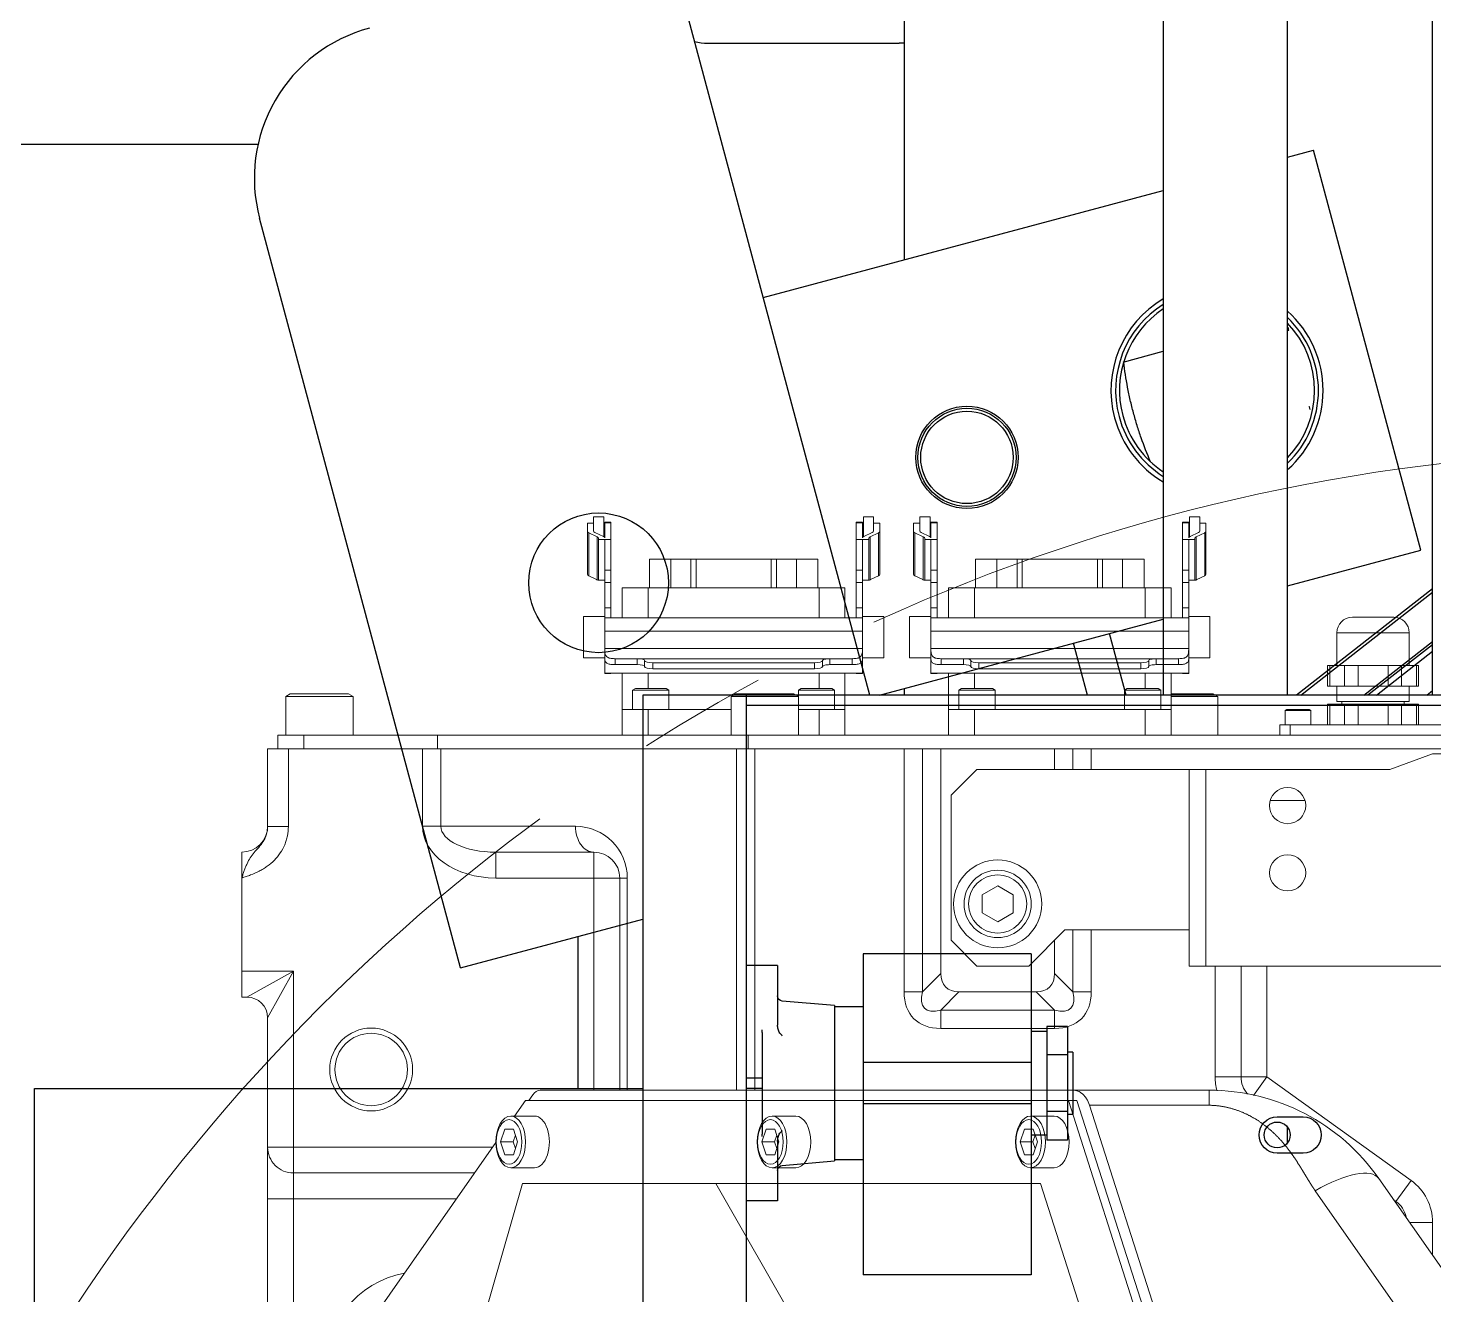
# Model space of a CAD drawing. Header units: millimetres. Extents: x 10462777 to 22643323, y 453826 to 1389191.
# Drawn here: x 11308791.6 to 11309063.1, y 584479.5 to 584724.3 of the extents above; entities that cross this region are included whole.
import ezdxf

# ---------------------------------------------------------------- set-up
doc = ezdxf.new("R2010")
doc.units = ezdxf.units.MM
doc.header["$LTSCALE"] = 200
doc.header["$MEASUREMENT"] = 0
doc.linetypes.add('CENTER2', pattern=[1.125, 0.75, -0.125, 0.125, -0.125])
doc.linetypes.add('PHANTOM', pattern=[2.5, 1.25, -0.25, 0.25, -0.25, 0.25, -0.25])
doc.layers.get('0').update_dxf_attribs({"linetype": 'CONTINUOUS'})
for name, color, linetype in [('2', 2, 'CONTINUOUS'), ('205', 4, 'CONTINUOUS'), ('DV1_DEFAULT', 7, 'CONTINUOUS')]:
    doc.layers.add(name, color=color, linetype=linetype)
doc.layers.add('203', color=7, linetype='CONTINUOUS', true_color=0xffffff)
doc.layers.add('LAYOUT', color=8, linetype='CONTINUOUS', lineweight=25)

# ---------------------------------------------------------------- blocks, each defined once
blk = doc.blocks.new('r710ic')
at = {"layer": 'DV1_DEFAULT', "color": 7, "linetype": 'Continuous', "lineweight": 0}
for p, q in [((271728.77, 104055.46), (271728.77, 104409.8)), ((271731.37, 104343.56), (271731.37, 104121.7)), ((271773.37, 104143.83), (271773.37, 104343.43)), ((271732.37, 104277.63), (271732.37, 104187.63)), ((271814.43, 104177.24), (271916.04, 104248.39)), ((271918.41, 104236.11), (271816.8, 104164.96)), ((271726.77, 104192.13), (271726.77, 104160.13)), ((271735.37, 104179.39), (271732.37, 104187.63)), ((271822.93, 104187.63), (271822.93, 104183.14)), ((271822.93, 104187.63), (271829.25, 104187.63)), ((271715.27, 104184.9), (271715.27, 104184.5)), ((271719.27, 104184.9), (271715.27, 104184.9)), ((271719.27, 104184.5), (271715.27, 104184.5)), ((271715.27, 104184.5), (271715.27, 104181.61)), ((271719.27, 104184.5), (271719.27, 104184.9)), ((271719.27, 104184.5), (271719.27, 104181.61)), ((271722.77, 104184.9), (271722.77, 104184.5)), ((271726.77, 104184.9), (271722.77, 104184.9)), ((271722.77, 104184.5), (271722.77, 104181.61)), ((271726.77, 104184.5), (271722.77, 104184.5)), ((271708.97, 104169.13), (271708.97, 104183.13)), ((271715.27, 104183.13), (271708.97, 104183.13)), ((271715.27, 104179.02), (271715.27, 104181.61)), ((271715.27, 104181.61), (271719.27, 104181.61)), ((271722.27, 104183.13), (271719.27, 104183.13)), ((271719.27, 104181.61), (271719.27, 104179.02)), ((271722.27, 104169.13), (271722.27, 104183.13)), ((271722.77, 104182.13), (271722.27, 104182.13)), ((271722.77, 104179.02), (271722.77, 104181.61)), ((271722.77, 104181.61), (271726.77, 104181.61)), ((271794.8, 104155.63), (271814.81, 104183.46)), ((271814.81, 104183.46), (271818.87, 104180.55)), ((271705.97, 104172.13), (271705.97, 104180.13)), ((271715.27, 104179.02), (271715.27, 104173.24)), ((271719.27, 104179.02), (271715.27, 104179.02)), ((271719.27, 104179.02), (271719.27, 104173.24)), ((271722.77, 104179.02), (271722.77, 104173.24)), ((271726.77, 104179.02), (271722.77, 104179.02)), ((271735.37, 104143.83), (271735.37, 104179.39)), ((271818.6, 104180.17), (271818.87, 104180.55)), ((271818.87, 104180.55), (271818.93, 104180.51)), ((271800.29, 104121.38), (271971.13, 104175.99)), ((271715.27, 104173.24), (271719.27, 104173.24)), ((271715.27, 104170.64), (271715.27, 104173.24)), ((271719.27, 104173.24), (271719.27, 104170.64)), ((271722.77, 104173.24), (271726.77, 104173.24)), ((271722.77, 104170.64), (271722.77, 104173.24)), ((271799.37, 104118.95), (271971.13, 104173.86)), ((271715.27, 104170.64), (271715.27, 104167.76)), ((271719.27, 104170.64), (271715.27, 104170.64)), ((271719.27, 104170.64), (271719.27, 104167.76)), ((271722.27, 104170.13), (271722.77, 104170.13)), ((271722.77, 104170.64), (271722.77, 104167.76)), ((271726.77, 104170.64), (271722.77, 104170.64)), ((271799.37, 104117.31), (271971.13, 104172.22)), ((271708.97, 104169.13), (271715.27, 104169.13)), ((271715.27, 104167.76), (271719.27, 104167.76)), ((271715.27, 104167.76), (271715.27, 104167.35)), ((271719.27, 104169.13), (271722.27, 104169.13)), ((271719.27, 104167.76), (271719.27, 104167.35)), ((271722.77, 104167.76), (271726.77, 104167.76)), ((271722.77, 104167.76), (271722.77, 104167.35)), ((271715.27, 104167.35), (271719.27, 104167.35)), ((271722.77, 104167.35), (271726.77, 104167.35)), ((271723.97, 104164.13), (271723.77, 104163.78)), ((271723.77, 104159.47), (271723.77, 104163.78)), ((271723.97, 104164.13), (271723.97, 104159.13)), ((271723.97, 104164.13), (271723.97, 104159.13)), ((271726.77, 104164.13), (271723.97, 104164.13)), ((271741.37, 104156.27), (271741.37, 104162.98)), ((271723.77, 104159.47), (271723.97, 104159.13)), ((271726.77, 104158.13), (271726.77, 104160.13)), ((271726.77, 104160.13), (271728.77, 104160.13)), ((271723.97, 104159.13), (271726.77, 104159.13)), ((271728.77, 104158.13), (271726.77, 104158.13)), ((271773.37, 104155.63), (271794.8, 104155.63)), ((271794.8, 104155.63), (271794.8, 104150.63)), ((271794.8, 104155.63), (271798.37, 104153.06)), ((271773.37, 104150.63), (271794.8, 104150.63)), ((271794.8, 104150.63), (271794.8, 104145.63)), ((271721.27, 104146.13), (271720.77, 104145.26)), ((271721.27, 104146.13), (271721.27, 104137.13)), ((271728.77, 104146.13), (271721.27, 104146.13)), ((271689.4, 104143.86), (271687.77, 104143.86)), ((271687.77, 104143.86), (271687.77, 104142.66)), ((271697.69, 104143.86), (271689.4, 104143.86)), ((271697.95, 104143.61), (271689.67, 104143.61)), ((271689.67, 104143.61), (271690.45, 104141.98)), ((271698.69, 104142.09), (271697.95, 104143.61)), ((271705.81, 104144.63), (271713.81, 104144.63)), ((271705.81, 104144.63), (271705.81, 104140.53)), ((271713.81, 104140.53), (271713.81, 104144.63)), ((271720.77, 104137.13), (271720.77, 104145.26)), ((271735.37, 104140.63), (271735.37, 104143.83)), ((271735.37, 104143.83), (271773.37, 104143.83)), ((271794.8, 104145.63), (271773.37, 104145.63)), ((271773.37, 104143.83), (271773.37, 104140.63)), ((271800.29, 104144.48), (271797.37, 104144.48)), ((271797.37, 104118.2), (271797.37, 104144.48)), ((271800.29, 104144.48), (271800.29, 104121.38)), ((271686.54, 104142.66), (271686.54, 104140.69)), ((271688.53, 104142.66), (271686.54, 104142.66)), ((271686.54, 104140.69), (271690.42, 104140.69)), ((271687.73, 104140.53), (271687.59, 104140.53)), ((271687.59, 104140.53), (271687.59, 104139.33)), ((271687.73, 104140.53), (271687.73, 104139.33)), ((271687.73, 104140.53), (271690.63, 104140.53)), ((271689.32, 104142.66), (271688.53, 104142.66)), ((271690.37, 104140.78), (271689.58, 104142.41)), ((271698.74, 104141.98), (271690.45, 104141.98)), ((271690.72, 104141.73), (271690.97, 104141.73)), ((271690.97, 104141.73), (271690.97, 104140.53)), ((271690.97, 104141.73), (271698.83, 104141.73)), ((271690.97, 104141.73), (271690.97, 104139.33)), ((271690.97, 104141.73), (271690.97, 104141.73)), ((271696.9, 104140.53), (271690.97, 104140.53)), ((271699.27, 104140.53), (271696.9, 104140.53)), ((271696.9, 104140.53), (271696.9, 104139.33)), ((271698.83, 104140.53), (271698.83, 104141.75)), ((271704.18, 104140.53), (271699.27, 104140.53)), ((271699.27, 104140.53), (271699.27, 104139.33)), ((271704.18, 104140.53), (271704.18, 104139.33)), ((271704.18, 104140.53), (271706.1, 104140.53)), ((271706.1, 104140.53), (271706.1, 104090.73)), ((271706.1, 104140.53), (271708.64, 104140.53)), ((271708.64, 104090.73), (271708.64, 104140.53)), ((271708.64, 104140.53), (271711.79, 104140.53)), ((271711.79, 104140.53), (271713.94, 104140.53)), ((271712.04, 104090.73), (271712.04, 104140.53)), ((271713.94, 104140.53), (271716.8, 104140.53)), ((271716.87, 104140.53), (271716.8, 104140.53)), ((271716.8, 104090.73), (271716.8, 104140.53)), ((271716.87, 104139.33), (271716.87, 104140.53)), ((271773.37, 104140.63), (271735.37, 104140.63)), ((271735.37, 104140.63), (271766.37, 104140.63)), ((271735.37, 104099.63), (271735.37, 104140.63)), ((271735.37, 104140.63), (271735.37, 104140.63)), ((271766.37, 104140.63), (271766.37, 104116.63)), ((271766.37, 104140.63), (271766.37, 104140.63)), ((271687.73, 104139.33), (271687.59, 104139.33)), ((271687.73, 104139.33), (271690.97, 104139.33)), ((271690.97, 104139.33), (271696.9, 104139.33)), ((271696.9, 104139.33), (271699.27, 104139.33)), ((271699.27, 104139.33), (271704.18, 104139.33)), ((271704.18, 104139.33), (271706.1, 104139.33)), ((271713.98, 104092.63), (271713.98, 104138.62)), ((271713.98, 104138.53), (271713.98, 104134.23)), ((271713.98, 104138.53), (271715.13, 104138.53)), ((271715.13, 104138.53), (271715.13, 104134.23)), ((271716.87, 104139.33), (271716.8, 104139.33)), ((271815.37, 104049.18), (271970.05, 104137.52)), ((271700.27, 104137.13), (271706.1, 104137.13)), ((271700.27, 104132.13), (271700.27, 104137.13)), ((271716.8, 104137.13), (271723.77, 104137.13)), ((271720.07, 104135.13), (271719.77, 104134.61)), ((271720.07, 104135.13), (271720.07, 104128.13)), ((271723.77, 104135.13), (271720.07, 104135.13)), ((271723.77, 104137.13), (271728.77, 104137.13)), ((271723.77, 104137.13), (271723.77, 104132.13)), ((271815.37, 104111.92), (271890.53, 104135.95)), ((271700.27, 104132.13), (271706.1, 104132.13)), ((271700.27, 104099.13), (271700.27, 104132.13)), ((271713.98, 104134.23), (271715.13, 104134.23)), ((271714.35, 104132.81), (271714.37, 104132.81)), ((271714.37, 104132.81), (271715.52, 104132.81)), ((271716.8, 104132.13), (271719.77, 104132.13)), ((271719.77, 104128.65), (271719.77, 104134.61)), ((271723.77, 104132.13), (271728.77, 104132.13)), ((271723.77, 104132.13), (271723.77, 104099.13)), ((271694.77, 104131.9), (271694.77, 104127.77)), ((271694.77, 104131.9), (271700.27, 104131.9)), ((271714.77, 104131.25), (271715.93, 104131.25)), ((271714.77, 104100.01), (271714.77, 104131.25)), ((271715.93, 104100.01), (271715.93, 104131.25)), ((271694.77, 104127.77), (271694.77, 104123.89)), ((271694.77, 104127.77), (271700.27, 104127.77)), ((271719.77, 104128.65), (271720.07, 104128.13)), ((271720.07, 104128.13), (271723.77, 104128.13)), ((271694.77, 104123.89), (271700.27, 104123.89)), ((271694.77, 104123.89), (271694.77, 104122.89)), ((271694.77, 104122.89), (271694.77, 104108.37)), ((271694.77, 104122.89), (271700.27, 104122.89)), ((271731.37, 104121.7), (271735.37, 104121.7)), ((271731.37, 104118.16), (271731.37, 104121.7)), ((271766.37, 104121.7), (271778.37, 104121.7)), ((271778.37, 104118.16), (271778.37, 104121.7)), ((271799.37, 104117.31), (271799.37, 104118.95)), ((271735.37, 104118.16), (271731.37, 104118.16)), ((271731.37, 104114.63), (271731.37, 104118.16)), ((271778.37, 104118.16), (271766.37, 104118.16)), ((271773.37, 104109.63), (271766.37, 104116.63)), ((271774.83, 104114.63), (271778.37, 104118.16)), ((271797.37, 104118.2), (271797.37, 104015.29)), ((271799.37, 104012.42), (271799.37, 104117.31)), ((271731.37, 104114.63), (271731.37, 104092.63)), ((271735.37, 104114.63), (271731.37, 104114.63)), ((271774.83, 104114.63), (271768.37, 104114.63)), ((271781.9, 104114.63), (271778.37, 104111.09)), ((271781.9, 104092.63), (271781.9, 104114.63)), ((271781.9, 104114.63), (271785.44, 104114.63)), ((271785.44, 104114.63), (271785.44, 104092.63)), ((271802.37, 104114.55), (271802.37, 104109.97)), ((271812.37, 104109.97), (271812.37, 104114.55)), ((271778.37, 104096.16), (271778.37, 104111.09)), ((271807.37, 104111.29), (271804.87, 104110.47)), ((271804.87, 104110.47), (271804.87, 104108.81)), ((271806.08, 104110.87), (271807.37, 104110.44)), ((271809.87, 104110.47), (271807.37, 104111.29)), ((271807.37, 104110.44), (271808.66, 104110.87)), ((271807.37, 104110.44), (271807.37, 104107.98)), ((271809.87, 104108.81), (271809.87, 104110.47)), ((271815.37, 104049.18), (271815.37, 104111.92)), ((271694.77, 104108.37), (271700.27, 104108.37)), ((271694.77, 104108.37), (271694.77, 104107.37)), ((271773.37, 104109.63), (271773.37, 104099.63)), ((271804.87, 104108.81), (271807.37, 104107.98)), ((271807.37, 104107.98), (271809.87, 104108.81)), ((271694.77, 104107.37), (271694.77, 104103.49)), ((271694.77, 104107.37), (271700.27, 104107.37)), ((271759.64, 104106.63), (271757.9, 104103.63)), ((271763.1, 104106.63), (271759.64, 104106.63)), ((271764.83, 104103.63), (271763.1, 104106.63)), ((271694.77, 104103.49), (271700.27, 104103.49)), ((271694.77, 104103.49), (271694.77, 104099.36)), ((271720.07, 104103.13), (271719.77, 104102.61)), ((271719.77, 104096.65), (271719.77, 104102.61)), ((271720.07, 104103.13), (271720.07, 104096.13)), ((271723.77, 104103.13), (271720.07, 104103.13)), ((271757.9, 104103.63), (271759.64, 104100.63)), ((271763.1, 104100.63), (271764.83, 104103.63)), ((271714.77, 104100.01), (271715.93, 104100.01)), ((271735.37, 104099.63), (271740.37, 104094.63)), ((271759.64, 104100.63), (271763.1, 104100.63)), ((271768.37, 104094.63), (271773.37, 104099.63)), ((271694.77, 104099.36), (271700.27, 104099.36)), ((271700.27, 104099.13), (271706.1, 104099.13)), ((271700.27, 104094.13), (271700.27, 104099.13)), ((271713.98, 104092.73), (271713.98, 104097.02)), ((271713.98, 104097.02), (271715.13, 104097.02)), ((271714.35, 104098.45), (271714.37, 104098.45)), ((271714.37, 104098.45), (271715.52, 104098.45)), ((271715.13, 104092.73), (271715.13, 104097.02)), ((271716.8, 104099.13), (271719.77, 104099.13)), ((271723.77, 104099.13), (271728.77, 104099.13)), ((271723.77, 104099.13), (271723.77, 104094.13)), ((271700.27, 104094.13), (271706.1, 104094.13)), ((271716.8, 104094.13), (271723.77, 104094.13)), ((271719.77, 104096.65), (271720.07, 104096.13)), ((271720.07, 104096.13), (271723.77, 104096.13)), ((271723.77, 104094.13), (271728.77, 104094.13)), ((271768.37, 104094.63), (271740.37, 104094.63)), ((271778.37, 104096.16), (271781.9, 104092.63)), ((271687.59, 104091.93), (271687.59, 104090.73)), ((271687.73, 104091.93), (271687.59, 104091.93)), ((271687.73, 104090.73), (271687.73, 104091.93)), ((271687.73, 104091.93), (271690.97, 104091.93)), ((271690.97, 104089.53), (271690.97, 104091.93)), ((271690.97, 104091.93), (271696.9, 104091.93)), ((271696.9, 104090.73), (271696.9, 104091.93)), ((271696.9, 104091.93), (271699.27, 104091.93)), ((271699.27, 104090.73), (271699.27, 104091.93)), ((271699.27, 104091.93), (271704.18, 104091.93)), ((271704.18, 104090.73), (271704.18, 104091.93)), ((271704.18, 104091.93), (271706.1, 104091.93)), ((271713.98, 104092.73), (271715.13, 104092.73)), ((271716.87, 104091.93), (271716.8, 104091.93)), ((271716.87, 104090.73), (271716.87, 104091.93)), ((271731.37, 104089.09), (271731.37, 104092.63)), ((271731.37, 104092.63), (271774.83, 104092.63)), ((271778.37, 104089.09), (271774.83, 104092.63)), ((271781.9, 104092.63), (271785.44, 104092.63)), ((271686.54, 104090.57), (271686.54, 104088.59)), ((271686.54, 104090.57), (271690.42, 104090.57)), ((271687.73, 104090.73), (271687.59, 104090.73)), ((271687.73, 104090.73), (271690.63, 104090.73)), ((271690.37, 104090.47), (271689.58, 104088.85)), ((271689.67, 104087.65), (271690.45, 104089.27)), ((271698.74, 104089.27), (271690.45, 104089.27)), ((271690.72, 104089.53), (271690.97, 104089.53)), ((271690.97, 104089.53), (271690.97, 104090.73)), ((271696.9, 104090.73), (271690.97, 104090.73)), ((271690.97, 104089.53), (271690.97, 104089.53)), ((271690.97, 104089.53), (271698.83, 104089.53)), ((271699.27, 104090.73), (271696.9, 104090.73)), ((271698.69, 104089.17), (271697.95, 104087.65)), ((271698.83, 104089.51), (271698.83, 104090.73)), ((271704.18, 104090.73), (271699.27, 104090.73)), ((271704.18, 104090.73), (271706.1, 104090.73)), ((271705.81, 104090.73), (271705.81, 104086.63)), ((271706.1, 104090.73), (271708.64, 104090.73)), ((271708.64, 104090.73), (271711.79, 104090.73)), ((271711.79, 104090.73), (271713.94, 104090.73)), ((271713.81, 104086.63), (271713.81, 104090.73)), ((271713.94, 104090.73), (271716.8, 104090.73)), ((271716.87, 104090.73), (271716.8, 104090.73)), ((271731.37, 104089.09), (271778.37, 104089.09)), ((271731.37, 104085.56), (271731.37, 104089.09)), ((271778.37, 104089.09), (271778.37, 104085.56)), ((271688.53, 104088.59), (271686.54, 104088.59)), ((271687.77, 104087.39), (271687.77, 104088.59)), ((271689.4, 104087.39), (271687.77, 104087.39)), ((271689.32, 104088.59), (271688.53, 104088.59)), ((271697.69, 104087.39), (271689.4, 104087.39)), ((271697.95, 104087.65), (271689.67, 104087.65)), ((271705.81, 104086.63), (271713.81, 104086.63)), ((271778.37, 104085.56), (271731.37, 104085.56)), ((271731.37, 104085.56), (271731.37, 104056.7)), ((271687.77, 104080.86), (271687.77, 104079.66)), ((271689.4, 104080.86), (271687.77, 104080.86)), ((271697.69, 104080.86), (271689.4, 104080.86)), ((271689.67, 104080.61), (271690.45, 104078.98)), ((271697.95, 104080.61), (271689.67, 104080.61)), ((271698.69, 104079.09), (271697.95, 104080.61)), ((271713.81, 104081.63), (271705.81, 104081.63)), ((271705.81, 104081.63), (271705.81, 104077.53)), ((271713.81, 104077.53), (271713.81, 104081.63)), ((271688.53, 104079.66), (271686.54, 104079.66)), ((271686.54, 104079.66), (271686.54, 104077.69)), ((271689.32, 104079.66), (271688.53, 104079.66)), ((271690.37, 104077.78), (271689.58, 104079.41)), ((271698.74, 104078.98), (271690.45, 104078.98)), ((271690.72, 104078.73), (271690.97, 104078.73)), ((271690.97, 104078.73), (271690.97, 104077.53)), ((271690.97, 104078.73), (271698.83, 104078.73)), ((271690.97, 104078.73), (271690.97, 104076.33)), ((271690.97, 104078.73), (271690.97, 104078.73)), ((271698.83, 104077.53), (271698.83, 104078.75)), ((271686.54, 104077.69), (271690.42, 104077.69)), ((271687.59, 104077.53), (271687.59, 104076.33)), ((271687.73, 104077.53), (271687.59, 104077.53)), ((271687.73, 104076.33), (271687.59, 104076.33)), ((271687.73, 104077.53), (271687.73, 104076.33)), ((271687.73, 104077.53), (271690.63, 104077.53)), ((271687.73, 104076.33), (271690.97, 104076.33)), ((271696.9, 104077.53), (271690.97, 104077.53)), ((271690.97, 104076.33), (271696.9, 104076.33)), ((271699.27, 104077.53), (271696.9, 104077.53)), ((271696.9, 104077.53), (271696.9, 104076.33)), ((271696.9, 104076.33), (271699.27, 104076.33)), ((271704.18, 104077.53), (271699.27, 104077.53)), ((271699.27, 104077.53), (271699.27, 104076.33)), ((271699.27, 104076.33), (271704.18, 104076.33)), ((271704.18, 104077.53), (271706.1, 104077.53)), ((271704.18, 104077.53), (271704.18, 104076.33)), ((271704.18, 104076.33), (271706.1, 104076.33)), ((271706.1, 104077.53), (271708.64, 104077.53)), ((271706.1, 104077.53), (271706.1, 104027.73)), ((271708.64, 104077.53), (271708.64, 104027.73)), ((271708.64, 104077.53), (271711.79, 104077.53)), ((271711.79, 104077.53), (271713.94, 104077.53)), ((271712.04, 104077.53), (271712.04, 104027.73)), ((271713.94, 104077.53), (271716.8, 104077.53)), ((271713.98, 104075.62), (271713.98, 104029.63)), ((271713.98, 104075.53), (271713.98, 104071.23)), ((271713.98, 104075.53), (271715.13, 104075.53)), ((271715.13, 104075.53), (271715.13, 104071.23)), ((271716.8, 104077.53), (271716.8, 104027.73)), ((271716.87, 104077.53), (271716.8, 104077.53)), ((271716.87, 104076.33), (271716.8, 104076.33)), ((271716.87, 104076.33), (271716.87, 104077.53)), ((271700.27, 104074.13), (271706.1, 104074.13)), ((271700.27, 104069.13), (271700.27, 104074.13)), ((271716.8, 104074.13), (271723.77, 104074.13)), ((271723.77, 104074.13), (271728.77, 104074.13)), ((271723.77, 104074.13), (271723.77, 104069.13)), ((271713.98, 104071.23), (271715.13, 104071.23)), ((271714.35, 104069.81), (271714.37, 104069.81)), ((271714.37, 104069.81), (271715.52, 104069.81)), ((271720.07, 104072.13), (271719.77, 104071.61)), ((271719.77, 104065.65), (271719.77, 104071.61)), ((271720.07, 104072.13), (271720.07, 104065.13)), ((271723.77, 104072.13), (271720.07, 104072.13)), ((271694.77, 104068.9), (271700.27, 104068.9)), ((271694.77, 104064.77), (271694.77, 104068.9)), ((271700.27, 104069.13), (271706.1, 104069.13)), ((271700.27, 104036.13), (271700.27, 104069.13)), ((271714.77, 104068.25), (271714.77, 104037.01)), ((271714.77, 104068.25), (271715.93, 104068.25)), ((271715.93, 104068.25), (271715.93, 104037.01)), ((271716.8, 104069.13), (271719.77, 104069.13)), ((271723.77, 104069.13), (271728.77, 104069.13)), ((271723.77, 104069.13), (271723.77, 104065.13)), ((271694.77, 104064.77), (271700.27, 104064.77)), ((271694.77, 104060.89), (271694.77, 104064.77)), ((271719.77, 104065.65), (271720.07, 104065.13)), ((271720.07, 104065.13), (271721.27, 104065.13)), ((271721.27, 104065.13), (271720.77, 104064.26)), ((271720.77, 104052.99), (271720.77, 104064.26)), ((271721.27, 104065.13), (271721.27, 104052.13)), ((271728.77, 104065.13), (271721.27, 104065.13)), ((271802.37, 104064.65), (271802.37, 104060.06)), ((271812.37, 104060.06), (271812.37, 104064.65)), ((271694.77, 104060.89), (271700.27, 104060.89)), ((271694.77, 104059.89), (271694.77, 104060.89)), ((271694.77, 104059.89), (271700.27, 104059.89)), ((271694.77, 104045.37), (271694.77, 104059.89)), ((271807.37, 104061.39), (271804.87, 104060.57)), ((271804.87, 104060.57), (271804.87, 104058.91)), ((271804.87, 104058.91), (271807.37, 104058.08)), ((271806.08, 104060.97), (271807.37, 104060.54)), ((271809.87, 104060.57), (271807.37, 104061.39)), ((271807.37, 104060.54), (271808.66, 104060.97)), ((271807.37, 104060.54), (271807.37, 104058.08)), ((271807.37, 104058.08), (271809.87, 104058.91)), ((271809.87, 104058.91), (271809.87, 104060.57)), ((271731.37, 104053.16), (271731.37, 104056.7)), ((271731.37, 104056.7), (271797.37, 104056.7)), ((271728.77, 104055.46), (271731.37, 104055.46)), ((271728.77, 103995.46), (271728.77, 104055.46)), ((271720.77, 104052.99), (271721.27, 104052.13)), ((271721.27, 104052.13), (271728.77, 104052.13)), ((271723.77, 104052.13), (271723.77, 104036.13)), ((271731.37, 103996.09), (271731.37, 104053.16)), ((271797.37, 104053.16), (271731.37, 104053.16)), ((271815.37, 104049.18), (271815.37, 104011.87)), ((271694.77, 104045.37), (271700.27, 104045.37)), ((271694.77, 104044.37), (271694.77, 104045.37)), ((271694.77, 104044.37), (271700.27, 104044.37)), ((271694.77, 104040.49), (271694.77, 104044.37)), ((271694.77, 104040.49), (271700.27, 104040.49)), ((271694.77, 104036.36), (271694.77, 104040.49)), ((271720.07, 104040.13), (271719.77, 104039.61)), ((271720.07, 104040.13), (271720.07, 104033.13)), ((271723.77, 104040.13), (271720.07, 104040.13)), ((271719.77, 104033.65), (271719.77, 104039.61)), ((271694.77, 104036.36), (271700.27, 104036.36)), ((271700.27, 104031.13), (271700.27, 104036.13)), ((271700.27, 104036.13), (271706.1, 104036.13)), ((271714.35, 104035.45), (271714.37, 104035.45)), ((271714.37, 104035.45), (271715.52, 104035.45)), ((271714.77, 104037.01), (271715.93, 104037.01)), ((271716.8, 104036.13), (271719.77, 104036.13)), ((271723.77, 104036.13), (271728.77, 104036.13)), ((271723.77, 104036.13), (271723.77, 104031.13)), ((271713.98, 104034.02), (271715.13, 104034.02)), ((271713.98, 104029.73), (271713.98, 104034.02)), ((271715.13, 104029.73), (271715.13, 104034.02)), ((271719.77, 104033.65), (271720.07, 104033.13)), ((271720.07, 104033.13), (271723.77, 104033.13)), ((271756.37, 104032.09), (271756.37, 104030.63)), ((271756.37, 104032.09), (271797.37, 104032.09)), ((271687.73, 104028.93), (271687.59, 104028.93)), ((271687.59, 104028.93), (271687.59, 104027.73)), ((271687.73, 104027.73), (271687.73, 104028.93)), ((271687.73, 104028.93), (271690.97, 104028.93)), ((271690.97, 104026.53), (271690.97, 104028.93)), ((271690.97, 104028.93), (271696.9, 104028.93)), ((271696.9, 104027.73), (271696.9, 104028.93)), ((271696.9, 104028.93), (271699.27, 104028.93)), ((271699.27, 104027.73), (271699.27, 104028.93)), ((271699.27, 104028.93), (271704.18, 104028.93)), ((271700.27, 104031.13), (271706.1, 104031.13)), ((271704.18, 104027.73), (271704.18, 104028.93)), ((271704.18, 104028.93), (271706.1, 104028.93)), ((271713.98, 104029.73), (271715.13, 104029.73)), ((271716.8, 104031.13), (271723.77, 104031.13)), ((271716.87, 104028.93), (271716.8, 104028.93)), ((271716.87, 104027.73), (271716.87, 104028.93)), ((271723.77, 104031.13), (271728.77, 104031.13)), ((271756.37, 104030.63), (271756.37, 104025.63)), ((271797.37, 104030.63), (271756.37, 104030.63)), ((271686.54, 104027.57), (271690.42, 104027.57)), ((271686.54, 104027.57), (271686.54, 104025.59)), ((271687.73, 104027.73), (271687.59, 104027.73)), ((271687.73, 104027.73), (271690.63, 104027.73)), ((271690.37, 104027.47), (271689.58, 104025.85)), ((271689.67, 104024.65), (271690.45, 104026.27)), ((271698.74, 104026.27), (271690.45, 104026.27)), ((271690.72, 104026.53), (271690.97, 104026.53)), ((271696.9, 104027.73), (271690.97, 104027.73)), ((271690.97, 104026.53), (271690.97, 104027.73)), ((271690.97, 104026.53), (271690.97, 104026.53)), ((271690.97, 104026.53), (271698.83, 104026.53)), ((271699.27, 104027.73), (271696.9, 104027.73)), ((271698.83, 104026.51), (271698.83, 104027.73)), ((271704.18, 104027.73), (271699.27, 104027.73)), ((271704.18, 104027.73), (271706.1, 104027.73)), ((271705.81, 104027.73), (271705.81, 104023.63)), ((271706.1, 104027.73), (271708.64, 104027.73)), ((271708.64, 104027.73), (271711.79, 104027.73)), ((271711.79, 104027.73), (271713.94, 104027.73)), ((271713.81, 104023.63), (271713.81, 104027.73)), ((271713.94, 104027.73), (271716.8, 104027.73)), ((271716.87, 104027.73), (271716.8, 104027.73)), ((271688.53, 104025.59), (271686.54, 104025.59)), ((271687.77, 104024.39), (271687.77, 104025.59)), ((271689.4, 104024.39), (271687.77, 104024.39)), ((271689.32, 104025.59), (271688.53, 104025.59)), ((271697.69, 104024.39), (271689.4, 104024.39)), ((271697.95, 104024.65), (271689.67, 104024.65)), ((271698.69, 104026.17), (271697.95, 104024.65)), ((271713.81, 104023.63), (271705.81, 104023.63)), ((271751.37, 104025.63), (271756.37, 104025.63)), ((271751.37, 104025.63), (271751.37, 104006.7)), ((271797.37, 104025.63), (271756.37, 104025.63)), ((271756.37, 104025.63), (271756.37, 104006.7)), ((271746.37, 103996.09), (271746.37, 104022.09)), ((271799.37, 104013.07), (271798.27, 104013.84)), ((271802.37, 104014.18), (271802.37, 104009.59)), ((271812.37, 104009.59), (271812.37, 104014.18)), ((271802.37, 104010.32), (271799.37, 104012.42)), ((271807.37, 104010.92), (271804.87, 104010.09)), ((271804.87, 104010.09), (271804.87, 104008.43)), ((271806.08, 104010.49), (271807.37, 104010.06)), ((271809.87, 104010.09), (271807.37, 104010.92)), ((271807.37, 104010.06), (271808.66, 104010.49)), ((271807.37, 104010.06), (271807.37, 104007.61)), ((271809.87, 104008.43), (271809.87, 104010.09)), ((272064.92, 103939.87), (271815.37, 104011.87)), ((271804.87, 104008.43), (271807.37, 104007.61)), ((271807.37, 104007.61), (271809.87, 104008.43)), ((271756.37, 104006.7), (271751.37, 104006.7)), ((271850.37, 103976.71), (271807.51, 104006.72)), ((271808.37, 103967.63), (271808.37, 104006.12)), ((271813.37, 104002.62), (271813.37, 103967.63)), ((271818.37, 103999.12), (271818.37, 103967.63)), ((271728.77, 103995.46), (271731.37, 103995.46)), ((271728.77, 103969.63), (271728.77, 103995.46)), ((271731.37, 103992.56), (271731.37, 103996.09)), ((271731.37, 103996.09), (271746.37, 103996.09)), ((271746.37, 103996.09), (271746.37, 103992.56)), ((271731.37, 103992.56), (271731.37, 103966.63)), ((271746.37, 103992.56), (271731.37, 103992.56)), ((271721.27, 103979.13), (271720.77, 103978.26)), ((271720.77, 103966.99), (271720.77, 103978.26)), ((271721.27, 103979.13), (271721.27, 103966.13)), ((271728.77, 103979.13), (271721.27, 103979.13)), ((271728.77, 103964.63), (271728.77, 103969.63)), ((271728.77, 103969.63), (271731.37, 103969.63)), ((271720.77, 103966.99), (271721.27, 103966.13)), ((271731.37, 103962.63), (271731.37, 103966.63)), ((271731.37, 103966.63), (271746.42, 103966.63)), ((271746.42, 103966.63), (271746.42, 103962.63)), ((271779.37, 103958.63), (271774.37, 103967.63)), ((271774.37, 103967.63), (271783.37, 103962.63)), ((271774.37, 103957.63), (271774.37, 103967.63)), ((271774.37, 103967.63), (271808.37, 103967.63)), ((271808.37, 103962.63), (271808.37, 103967.63)), ((271813.37, 103967.63), (271808.37, 103967.63)), ((271813.37, 103967.63), (271818.37, 103967.63)), ((271818.37, 103962.63), (271818.37, 103967.63)), ((271818.37, 103967.63), (271916.37, 103967.63)), ((271721.27, 103966.13), (271728.77, 103966.13)), ((271731.37, 103964.63), (271728.77, 103964.63)), ((271746.42, 103962.63), (271731.37, 103962.63)), ((271808.37, 103962.63), (271783.37, 103962.63)), ((271818.37, 103962.63), (271808.37, 103962.63)), ((271916.37, 103962.63), (271818.37, 103962.63)), ((271779.37, 103958.63), (271779.37, 103957.63)), ((271756.37, 103957.63), (271751.37, 103957.63)), ((271774.37, 103957.63), (271756.37, 103957.63)), ((271779.37, 103957.63), (271774.37, 103957.63))]:
    blk.add_line(p, q, dxfattribs=at)
at = {"layer": 'DV1_DEFAULT', "color": 3, "linetype": 'CENTER2', "lineweight": 0}
blk.add_circle((272041.37, 104232.63), 367.64, dxfattribs=at)
at = {"layer": 'DV1_DEFAULT', "color": 7, "linetype": 'Continuous', "lineweight": 0}
for centre, radius in [((271742.37, 104159.63), 3.5), ((271755.37, 104159.63), 3.5), ((271761.37, 104103.63), 8.5), ((271761.37, 104103.63), 6.5), ((271761.37, 104103.63), 5.63), ((271793.37, 103982.63), 8), ((271793.37, 103982.63), 7)]:
    blk.add_circle(centre, radius, dxfattribs=at)
for centre, radius, start, end in [((271822.93, 104177.63), 10, 90, 144.2933), ((271708.97, 104180.13), 3, 90, 180), ((271822.93, 104177.63), 5, 102.5883, 144.2933), ((271837.37, 104144.48), 40, 125, 180), ((271708.97, 104172.13), 3, 180, 270), ((271794.8, 104155.63), 5, 270, 311.7631), ((271794.8, 104155.63), 10, 270, 285.5228), ((271756.37, 104022.09), 10, 90, 180), ((271756.37, 104025.63), 5, 90, 180), ((271851.37, 103992.63), 19, 190.7522, 271.8559), ((271808.37, 103967.63), 5, 270, 0), ((271746.37, 103957.63), 5, 0, 90), ((271783.37, 103958.63), 4, 90, 180)]:
    blk.add_arc(centre, radius, start, end, dxfattribs=at)
for centre, major_axis, ratio, start_param, end_param in [((271823.03, 104164.96), (8.6, -12.29), 0.350294, 3.141593, 4.471859), ((271689.4, 104141.86), (0, 2), 0.270613, 5.773878, 6.283185), ((271697.69, 104141.86), (0, -2), 0.270613, 2.632285, 3.141593), ((271689.32, 104140.66), (0, -2), 0.270613, 2.632285, 3.141593), ((271690.63, 104142.53), (0, -2), 0.270613, 5.773878, 6.283185), ((271690.72, 104143.73), (0, 2), 0.270613, 2.632285, 3.141593), ((271694.83, 104141.5), (4, 0), 0.55845, 0.216258, 0.264283), ((271711.79, 104138.53), (7.73, 0), 0.25882, 1.537834, 1.570796), ((271713.46, 104138.53), (0, 2), 0.258817, 4.712389, 4.759625), ((271714.35, 104134.23), (0, 1.43), 0.258817, 1.570796, 3.141593), ((271714.37, 104131.25), (0, 1.56), 0.258817, 4.712389, 6.283185), ((271715.5, 104134.23), (0, 1.43), 0.25882, 1.570796, 3.141593), ((271715.52, 104131.25), (0, 1.56), 0.25882, 4.712389, 6.283185), ((271771.3, 104107.56), (-12.25, -12.25), 0.57735, 2.617994, 3.665191), ((271771.3, 104107.56), (-10.21, -10.21), 0.34641, 2.617994, 3.665191), ((271807.37, 104114.55), (-5, 0), 0.573576, 3.141593, 6.283185), ((271771.3, 104107.56), (-6.12, -6.12), 0.57735, 2.617994, 3.665191), ((271714.37, 104100.01), (0, -1.56), 0.258817, 0, 1.570796), ((271715.52, 104100.01), (0, -1.56), 0.25882, 0, 1.570796), ((271714.35, 104097.02), (0, -1.43), 0.258817, 3.141593, 4.712389), ((271715.5, 104097.02), (0, -1.43), 0.25882, 3.141593, 4.712389), ((271771.3, 104099.7), (-6.12, 6.12), 0.57735, 2.617994, 3.665191), ((271713.46, 104092.73), (0, -2), 0.258817, 1.52356, 1.570796), ((271771.3, 104099.7), (-10.21, 10.21), 0.34641, 2.617994, 3.665191), ((271771.3, 104099.7), (-12.25, 12.25), 0.57735, 2.617994, 3.665191), ((271689.32, 104090.59), (0, 2), 0.270613, 3.141593, 3.6509), ((271690.63, 104088.73), (0, 2), 0.270613, 0, 0.509307), ((271690.72, 104087.53), (0, -2), 0.270613, 3.141593, 3.6509), ((271694.83, 104089.75), (4, 0), 0.55845, 6.018902, 6.066927), ((271711.79, 104092.73), (7.73, 0), 0.25882, 4.712389, 4.745351), ((271689.4, 104089.39), (0, -2), 0.270613, 0, 0.509307), ((271697.69, 104089.39), (0, 2), 0.270613, 3.141593, 3.6509), ((271689.4, 104078.86), (0, 2), 0.270613, 5.773878, 6.283185), ((271697.69, 104078.86), (0, -2), 0.270613, 2.632285, 3.141593), ((271689.32, 104077.66), (0, -2), 0.270613, 2.632285, 3.141593), ((271690.63, 104079.53), (0, -2), 0.270613, 5.773878, 6.283185), ((271690.72, 104080.73), (0, 2), 0.270613, 2.632285, 3.141593), ((271694.83, 104078.5), (4, 0), 0.55845, 0.216258, 0.264283), ((271711.79, 104075.53), (7.73, 0), 0.25882, 1.537834, 1.570796), ((271713.46, 104075.53), (0, 2), 0.258817, 4.712389, 4.759625), ((271714.35, 104071.23), (0, 1.43), 0.258817, 1.570796, 3.141593), ((271714.37, 104068.25), (0, 1.56), 0.258817, 4.712389, 6.283185), ((271715.5, 104071.23), (0, 1.43), 0.25882, 1.570796, 3.141593), ((271715.52, 104068.25), (0, 1.56), 0.25882, 4.712389, 6.283185), ((271807.37, 104064.65), (-5, 0), 0.573576, 3.141593, 6.283185), ((271714.35, 104034.02), (0, -1.43), 0.258817, 3.141593, 4.712389), ((271714.37, 104037.01), (0, -1.56), 0.258817, 0, 1.570796), ((271715.5, 104034.02), (0, -1.43), 0.25882, 3.141593, 4.712389), ((271715.52, 104037.01), (0, -1.56), 0.25882, 0, 1.570796), ((271713.46, 104029.73), (0, -2), 0.258817, 1.52356, 1.570796), ((271690.63, 104025.73), (0, 2), 0.270613, 0, 0.509307), ((271690.72, 104024.53), (0, -2), 0.270613, 3.141593, 3.6509), ((271694.83, 104026.75), (4, 0), 0.55845, 6.018902, 6.066927), ((271711.79, 104029.73), (7.73, 0), 0.25882, 4.712389, 4.745351), ((271689.32, 104027.59), (0, 2), 0.270613, 3.141593, 3.6509), ((271689.4, 104026.39), (0, -2), 0.270613, 0, 0.509307), ((271697.69, 104026.39), (0, 2), 0.270613, 3.141593, 3.6509), ((271746.37, 104025.63), (-5, 0), 0.707107, 1.570796, 3.141593), ((271807.37, 104014.18), (5, 0), 0.573576, 0, 3.141593), ((271801.37, 104015.29), (-4, 0), 0.573576, 0, 0.68631), ((271746.37, 104006.7), (0, -10.61), 0.471405, 0, 1.570796), ((271746.37, 104006.7), (0, 14.14), 0.707107, 3.141593, 4.712389)]:
    blk.add_ellipse(centre, major_axis=major_axis, ratio=ratio, start_param=start_param, end_param=end_param, dxfattribs=at)
for centre, major_axis in [((271807.37, 104109.97), (-5, 0)), ((271807.37, 104109.64), (-4.31, 0)), ((271807.37, 104060.06), (-5, 0)), ((271807.37, 104059.74), (-4.31, 0)), ((271807.37, 104009.59), (5, 0)), ((271807.37, 104009.26), (-4.31, 0))]:
    blk.add_ellipse(centre, major_axis=major_axis, ratio=0.573576, dxfattribs=at)
for points, degree, knots in [([(271816.8, 104164.96), (271816.24, 104164.57), (271815.55, 104164.13), (271815.04, 104163.81), (271814.25, 104163.33), (271813.58, 104162.92), (271812.91, 104162.52), (271812.23, 104162.11), (271811.54, 104161.67), (271810.01, 104160.7), (271808.81, 104159.78), (271807.37, 104158.68), (271806.19, 104157.51), (271804.89, 104156.21), (271803.86, 104154.8), (271802.76, 104153.29), (271801.99, 104151.66), (271801.17, 104149.95), (271800.74, 104148.17), (271800.29, 104146.31), (271800.29, 104144.48)], 2, [0, 0, 0, 0.0625, 0.0625, 0.125, 0.125, 0.1875, 0.1875, 0.25, 0.25, 0.375, 0.375, 0.5, 0.5, 0.625, 0.625, 0.75, 0.75, 0.875, 0.875, 1, 1, 1]), ([(271698.83, 104141.73), (271698.83, 104141.73), (271698.83, 104141.75), (271698.8, 104141.84), (271698.77, 104141.9), (271698.74, 104141.98)], 3, [0, 0, 0, 0, 0.5, 0.5, 1, 1, 1, 1]), ([(271712.04, 104140.53), (271712.2, 104140.53), (271712.35, 104140.52), (271712.64, 104140.51), (271712.79, 104140.49), (271713.06, 104140.44), (271713.18, 104140.41), (271713.41, 104140.3), (271713.5, 104140.24), (271713.75, 104139.99), (271713.84, 104139.76), (271713.93, 104139.36), (271713.94, 104139.22), (271713.97, 104138.93), (271713.97, 104138.78), (271713.98, 104138.62)], 3, [0, 0, 0, 0, 0.125, 0.125, 0.25, 0.25, 0.375, 0.375, 0.5, 0.5, 0.75, 0.75, 0.875, 0.875, 1, 1, 1, 1]), ([(271715.13, 104138.53), (271715.13, 104138.67), (271715.13, 104138.8), (271715.11, 104139.07), (271715.1, 104139.2), (271715.07, 104139.46), (271715.05, 104139.57), (271714.99, 104139.8), (271714.95, 104139.9), (271714.86, 104140.09), (271714.81, 104140.17), (271714.68, 104140.31), (271714.61, 104140.36), (271714.44, 104140.45), (271714.35, 104140.48), (271714.15, 104140.52), (271714.05, 104140.53), (271713.94, 104140.53)], 3, [0, 0, 0, 0, 0.125, 0.125, 0.25, 0.25, 0.375, 0.375, 0.5, 0.5, 0.625, 0.625, 0.75, 0.75, 0.875, 0.875, 1, 1, 1, 1]), ([(271800.29, 104121.38), (271799.81, 104121.23), (271799.39, 104121.03), (271798.83, 104120.68), (271798.66, 104120.55), (271798.36, 104120.29), (271798.22, 104120.16), (271797.98, 104119.88), (271797.87, 104119.73), (271797.69, 104119.43), (271797.61, 104119.28), (271797.43, 104118.83), (271797.37, 104118.51), (271797.37, 104118.2)], 3, [0, 0, 0, 0, 0.25, 0.25, 0.375, 0.375, 0.5, 0.5, 0.625, 0.625, 0.75, 0.75, 1, 1, 1, 1]), ([(271712.04, 104090.73), (271712.2, 104090.73), (271712.35, 104090.73), (271712.64, 104090.75), (271712.79, 104090.76), (271713.06, 104090.81), (271713.18, 104090.85), (271713.41, 104090.95), (271713.5, 104091.02), (271713.75, 104091.27), (271713.84, 104091.5), (271713.93, 104091.9), (271713.94, 104092.04), (271713.97, 104092.33), (271713.97, 104092.48), (271713.98, 104092.63)], 3, [0, 0, 0, 0, 0.125, 0.125, 0.25, 0.25, 0.375, 0.375, 0.5, 0.5, 0.75, 0.75, 0.875, 0.875, 1, 1, 1, 1]), ([(271715.13, 104092.73), (271715.13, 104092.59), (271715.13, 104092.45), (271715.11, 104092.19), (271715.1, 104092.05), (271715.07, 104091.8), (271715.05, 104091.68), (271714.99, 104091.46), (271714.95, 104091.36), (271714.86, 104091.17), (271714.81, 104091.09), (271714.68, 104090.95), (271714.61, 104090.9), (271714.44, 104090.81), (271714.35, 104090.78), (271714.15, 104090.74), (271714.05, 104090.73), (271713.94, 104090.73)], 3, [0, 0, 0, 0, 0.125, 0.125, 0.25, 0.25, 0.375, 0.375, 0.5, 0.5, 0.625, 0.625, 0.75, 0.75, 0.875, 0.875, 1, 1, 1, 1]), ([(271698.83, 104089.53), (271698.83, 104089.53), (271698.83, 104089.51), (271698.8, 104089.42), (271698.77, 104089.36), (271698.74, 104089.27)], 3, [0, 0, 0, 0, 0.5, 0.5, 1, 1, 1, 1]), ([(271698.83, 104078.73), (271698.83, 104078.73), (271698.83, 104078.75), (271698.8, 104078.84), (271698.77, 104078.9), (271698.74, 104078.98)], 3, [0, 0, 0, 0, 0.5, 0.5, 1, 1, 1, 1]), ([(271712.04, 104077.53), (271712.2, 104077.53), (271712.35, 104077.52), (271712.64, 104077.51), (271712.79, 104077.49), (271713.06, 104077.44), (271713.18, 104077.41), (271713.41, 104077.3), (271713.5, 104077.24), (271713.75, 104076.99), (271713.84, 104076.76), (271713.93, 104076.36), (271713.94, 104076.22), (271713.97, 104075.93), (271713.97, 104075.78), (271713.98, 104075.62)], 3, [0, 0, 0, 0, 0.125, 0.125, 0.25, 0.25, 0.375, 0.375, 0.5, 0.5, 0.75, 0.75, 0.875, 0.875, 1, 1, 1, 1]), ([(271715.13, 104075.53), (271715.13, 104075.67), (271715.13, 104075.8), (271715.11, 104076.07), (271715.1, 104076.2), (271715.07, 104076.46), (271715.05, 104076.57), (271714.99, 104076.8), (271714.95, 104076.9), (271714.86, 104077.09), (271714.81, 104077.17), (271714.68, 104077.31), (271714.61, 104077.36), (271714.44, 104077.45), (271714.35, 104077.48), (271714.15, 104077.52), (271714.05, 104077.53), (271713.94, 104077.53)], 3, [0, 0, 0, 0, 0.125, 0.125, 0.25, 0.25, 0.375, 0.375, 0.5, 0.5, 0.625, 0.625, 0.75, 0.75, 0.875, 0.875, 1, 1, 1, 1]), ([(271712.04, 104027.73), (271712.2, 104027.73), (271712.35, 104027.73), (271712.64, 104027.75), (271712.79, 104027.76), (271713.06, 104027.81), (271713.18, 104027.85), (271713.41, 104027.95), (271713.5, 104028.02), (271713.75, 104028.27), (271713.84, 104028.5), (271713.93, 104028.9), (271713.94, 104029.04), (271713.97, 104029.33), (271713.97, 104029.48), (271713.98, 104029.63)], 3, [0, 0, 0, 0, 0.125, 0.125, 0.25, 0.25, 0.375, 0.375, 0.5, 0.5, 0.75, 0.75, 0.875, 0.875, 1, 1, 1, 1]), ([(271715.13, 104029.73), (271715.13, 104029.59), (271715.13, 104029.45), (271715.11, 104029.19), (271715.1, 104029.05), (271715.07, 104028.8), (271715.05, 104028.68), (271714.99, 104028.46), (271714.95, 104028.36), (271714.86, 104028.17), (271714.81, 104028.09), (271714.68, 104027.95), (271714.61, 104027.9), (271714.44, 104027.81), (271714.35, 104027.78), (271714.15, 104027.74), (271714.05, 104027.73), (271713.94, 104027.73)], 3, [0, 0, 0, 0, 0.125, 0.125, 0.25, 0.25, 0.375, 0.375, 0.5, 0.5, 0.625, 0.625, 0.75, 0.75, 0.875, 0.875, 1, 1, 1, 1]), ([(271698.83, 104026.53), (271698.83, 104026.53), (271698.83, 104026.51), (271698.8, 104026.42), (271698.77, 104026.36), (271698.74, 104026.27)], 3, [0, 0, 0, 0, 0.5, 0.5, 1, 1, 1, 1]), ([(271746.42, 103966.63), (271747.03, 103966.63), (271747.62, 103966.57), (271748.51, 103966.39), (271748.8, 103966.32), (271749.38, 103966.14), (271749.66, 103966.04), (271750.5, 103965.69), (271751.03, 103965.41), (271752.03, 103964.74), (271752.51, 103964.35), (271753.36, 103963.51), (271753.75, 103963.05), (271754.28, 103962.32), (271754.45, 103962.06), (271754.76, 103961.54), (271754.91, 103961.28), (271755.32, 103960.47), (271755.56, 103959.91), (271755.88, 103959.06), (271755.98, 103958.78), (271756.13, 103958.35), (271756.18, 103958.2), (271756.27, 103957.92), (271756.32, 103957.77), (271756.37, 103957.63)], 3, [0, 0, 0, 0, 0.125, 0.125, 0.1875, 0.1875, 0.25, 0.25, 0.375, 0.375, 0.5, 0.5, 0.625, 0.625, 0.6875, 0.6875, 0.75, 0.75, 0.875, 0.875, 0.9375, 0.9375, 0.96875, 0.96875, 1, 1, 1, 1]), ([(271756.37, 103957.63), (271756.25, 103957.67), (271756.12, 103957.71), (271755.88, 103957.79), (271755.76, 103957.83), (271755.4, 103957.95), (271755.17, 103958.03), (271754.71, 103958.2), (271754.48, 103958.29), (271754.03, 103958.46), (271753.81, 103958.56), (271753.18, 103958.84), (271752.8, 103959.04), (271752.09, 103959.49), (271751.76, 103959.74), (271751.11, 103960.31), (271750.79, 103960.61), (271750.09, 103961.23), (271749.7, 103961.53), (271749.07, 103961.92), (271748.85, 103962.04), (271748.39, 103962.25), (271748.15, 103962.34), (271747.43, 103962.55), (271746.93, 103962.63), (271746.42, 103962.63)], 3, [0, 0, 0, 0, 0.03125, 0.03125, 0.0625, 0.0625, 0.125, 0.125, 0.1875, 0.1875, 0.25, 0.25, 0.375, 0.375, 0.5, 0.5, 0.625, 0.625, 0.75, 0.75, 0.8125, 0.8125, 0.875, 0.875, 1, 1, 1, 1])]:
    blk.add_open_spline(points, degree=degree, knots=knots, dxfattribs=at)
at = {"layer": 'LAYOUT', "color": 3}
blk.add_circle((272041.37, 104232.63), 2050.12, dxfattribs=at)
blk = doc.blocks.new('A$C7DA30AB0')
at = {"layer": 'LAYOUT', "color": 6, "linetype": 'PHANTOM'}
blk.add_circle((3030.45, 3025.99, 0), 2693.02, dxfattribs=at)

msp = doc.modelspace()

# ---------------------------------------------------------------- linework, layer by layer
at = {"layer": '2', "color": 60, "linetype": 'Continuous'}
for p, q in [((11308960.8702, 584679.56433, 0), (11308960.8702, 585171.44866, 0)), ((11308960.8702, 584595.44907, 0), (11308960.8702, 584596.74909, 0))]:
    msp.add_line(p, q, dxfattribs=at)
at = {"layer": '2', "color": 252, "linetype": 'Continuous'}
for p, q in [((11308922.86966, 584721.44227, 0), (11308959.87018, 584721.44227, 0)), ((11308960.87025, 584721.44227, 0), (11308959.87018, 584721.44227, 0)), ((11308773.86754, 584701.94199, 0), (11308836.04461, 584701.94199, 0)), ((11308897.8693, 584519.4394, 0), (11308897.8693, 584548.80005, 0)), ((11308792.86781, 584446.41406, 0), (11308792.86781, 584519.4394, 0)), ((11308792.86781, 584446.41406, 0), (11308792.86781, 584519.4394, 0)), ((11308792.86781, 584519.4394, 0), (11308822.86824, 584519.4394, 0)), ((11308792.86781, 584519.4394, 0), (11308822.86824, 584519.4394, 0)), ((11308822.86824, 584519.4394, 0), (11308910.36932, 584519.4394, 0)), ((11308822.86824, 584519.4394, 0), (11308910.36932, 584519.4394, 0))]:
    msp.add_line(p, q, dxfattribs=at)
msp.add_arc((11308922.86966, 584731.44241, 0), 10.00014, 255.4171641, 270, dxfattribs=at)
at = {"layer": '203', "color": 252, "linetype": 'Continuous'}
for p, q in [((11309062.87096, 584615.97565, 0), (11309036.58392, 584595.43796, 0)), ((11309037.40139, 584595.44212, 0), (11309062.87199, 584615.34194, 0)), ((11309049.57801, 584595.43777, 0), (11309062.86982, 584605.82247, 0)), ((11309062.86823, 584605.1867, 0), (11309050.38952, 584595.43727, 0)), ((11309052.02162, 584595.44337, 0), (11309062.87256, 584603.92106, 0)), ((11309061.76418, 584595.44087, 0), (11309062.87847, 584596.31145, 0))]:
    msp.add_line(p, q, dxfattribs=at)
at = {"layer": '205', "color": 252, "linetype": 'Continuous'}
for p, q in [((11309062.87164, 584595.42824, 0), (11309062.87164, 584937.44534, 0)), ((11309010.87091, 584917.44505, 0), (11309010.87091, 584595.4265, 0)), ((11309034.87125, 584595.4265, 0), (11309034.87125, 584917.44505, 0)), ((11308954.19986, 584595.44196, 0), (11308915.49898, 584739.87558, 0)), ((11309034.87104, 584699.39086, 0), (11309039.86993, 584700.73031, 0)), ((11309060.57574, 584623.45514, 0), (11309039.86993, 584700.73031, 0)), ((11308933.61658, 584672.25981, 0), (11309010.8694, 584692.95964, 0)), ((11308875.15252, 584542.71241, 0), (11308836.32911, 584687.60334, 0)), ((11309003.09794, 584659.81856, 0), (11309010.87159, 584661.9015, 0)), ((11309034.87073, 584616.56751, 0), (11309060.57574, 584623.45514, 0)), ((11308956.02411, 584595.44062, 0), (11309010.87076, 584610.13673, 0)), ((11309003.67001, 584595.43925, 0), (11309000.478, 584607.352, 0)), ((11308996.19909, 584595.43683, 0), (11308993.50693, 584605.48411, 0)), ((11308910.36948, 584595.44048, 0), (11308910.36948, 584345.43693, 0)), ((11308930.36976, 584595.44048, 0), (11308910.36948, 584595.44048, 0)), ((11308930.36976, 584365.43721, 0), (11308930.36976, 584595.44048, 0)), ((11309290.37488, 584595.44048, 0), (11308930.36976, 584595.44048, 0)), ((11309290.37488, 584593.44045, 0), (11308930.36976, 584593.44045, 0)), ((11308875.15252, 584542.71241, 0), (11308910.37052, 584552.14905, 0)), ((11308985.37054, 584545.43977, 0), (11308952.87008, 584545.43977, 0)), ((11308952.87008, 584545.43977, 0), (11308952.87008, 584524.43947, 0)), ((11308985.37054, 584545.43977, 0), (11308985.37054, 584524.43947, 0)), ((11308936.36985, 584543.18974, 0), (11308930.36939, 584543.18974, 0)), ((11308936.36985, 584543.18974, 0), (11308936.36985, 584542.32636, 0)), ((11308936.36985, 584542.32636, 0), (11308936.36985, 584531.68514, 0)), ((11308947.37, 584535.43962, 0), (11308937.28271, 584536.32215, 0)), ((11308947.37, 584535.43962, 0), (11308947.37, 584505.4392, 0)), ((11308952.87008, 584535.18962, 0), (11308947.37, 584535.18962, 0)), ((11308988.37059, 584530.43955, 0), (11308985.37054, 584530.43955, 0)), ((11308992.37064, 584531.40922, 0), (11308988.37059, 584531.40922, 0)), ((11308988.37059, 584531.40922, 0), (11308988.37059, 584530.22804, 0)), ((11308992.37064, 584531.40922, 0), (11308992.37064, 584525.92432, 0)), ((11308933.36981, 584530.25784, 0), (11308933.36981, 584510.62098, 0)), ((11308988.37059, 584530.22804, 0), (11308988.37059, 584527.1055, 0)), ((11308988.37059, 584527.1055, 0), (11308988.37059, 584525.92432, 0)), ((11308992.37064, 584525.92432, 0), (11308988.37059, 584525.92432, 0)), ((11308988.37059, 584525.92432, 0), (11308988.37059, 584523.56196, 0)), ((11308993.37066, 584526.4395, 0), (11308992.37064, 584526.4395, 0)), ((11308992.37064, 584525.92432, 0), (11308992.37064, 584514.95451, 0)), ((11308993.37066, 584526.4395, 0), (11308993.37066, 584514.43933, 0)), ((11308985.37054, 584524.43947, 0), (11308952.87008, 584524.43947, 0)), ((11308952.87008, 584524.43947, 0), (11308952.87008, 584516.43936, 0)), ((11308985.37054, 584524.43947, 0), (11308985.37054, 584516.43936, 0)), ((11308988.37059, 584523.56196, 0), (11308988.37059, 584517.31687, 0)), ((11308933.36981, 584521.43943, 0), (11308930.36972, 584521.43943, 0)), ((11308933.36981, 584519.4394, 0), (11308930.36972, 584519.4394, 0)), ((11308988.37059, 584517.31687, 0), (11308988.37059, 584514.95451, 0)), ((11308952.87008, 584516.43936, 0), (11308952.87008, 584483.43889, 0)), ((11308985.37054, 584516.43936, 0), (11308952.87008, 584516.43936, 0)), ((11308985.37054, 584516.43936, 0), (11308985.37054, 584483.43889, 0)), ((11308992.37064, 584514.95451, 0), (11308988.37059, 584514.95451, 0)), ((11308988.37059, 584514.95451, 0), (11308988.37059, 584513.77333, 0)), ((11308992.37064, 584514.95451, 0), (11308992.37064, 584509.4696, 0)), ((11308992.37064, 584514.43933, 0), (11308993.37066, 584514.43933, 0)), ((11308988.37059, 584513.77333, 0), (11308988.37059, 584510.65078, 0)), ((11309032.87122, 584513.93932, 0), (11309037.87129, 584513.93932, 0)), ((11309034.87125, 584508.93061, 0), (11309034.87125, 584511.93501, 0)), ((11308936.36985, 584509.19369, 0), (11308936.36985, 584498.55246, 0)), ((11308985.37054, 584510.43927, 0), (11308988.37059, 584510.43927, 0)), ((11308988.37059, 584510.65078, 0), (11308988.37059, 584509.4696, 0)), ((11308992.37064, 584509.4696, 0), (11308988.37059, 584509.4696, 0)), ((11309037.87129, 584506.93922, 0), (11309032.87122, 584506.93922, 0)), ((11308937.28271, 584504.55667, 0), (11308947.37, 584505.4392, 0)), ((11308947.37, 584505.6892, 0), (11308952.87008, 584505.6892, 0)), ((11308936.36985, 584498.55246, 0), (11308936.36985, 584497.68909, 0)), ((11308936.36985, 584497.68909, 0), (11308930.36939, 584497.68909, 0)), ((11308985.37054, 584483.43889, 0), (11308952.87008, 584483.43889, 0))]:
    msp.add_line(p, q, dxfattribs=at)
for centre, radius in [((11308972.94767, 584641.38691, 0), 9.88619), ((11308972.94767, 584641.38691, 0), 9.47985), ((11308972.94767, 584641.38691, 0), 8.92823), ((11308901.79632, 584617.14551, 0), 13.50019), ((11309032.87122, 584510.43927, 0), 2.50004)]:
    msp.add_circle(centre, radius, dxfattribs=at)
for centre, radius, start, end in [((11308865.30729, 584695.36803, 0), 30.00043, 105, 195.0000001), ((11309021.24465, 584654.32804, 0), 20.48962, 120.4181249, 195.0000001), ((11309021.24465, 584654.32804, 0), 19.59137, 121.9706296, 195.0000001), ((11309021.24465, 584654.32804, 0), 18.84707, 123.3937584, 195.0000001), ((11309021.24465, 584654.32804, 0), 20.48962, 311.6793814, 48.3112484), ((11309021.24465, 584654.32804, 0), 19.59137, 314.0643714, 45.9262475), ((11309021.24465, 584654.32804, 0), 18.84707, 316.2975098, 43.6931213), ((11309021.24465, 584654.32804, 0), 20.48962, 195.0000001, 239.5837421), ((11309021.24465, 584654.32804, 0), 19.59137, 195.0000001, 238.0312573), ((11309021.24465, 584654.32804, 0), 18.84707, 195.0000001, 236.6081307)]:
    msp.add_arc(centre, radius, start, end, dxfattribs=at)
at = {"layer": '205', "color": 252, "linetype": 'Continuous', "extrusion": (0, 0, -1)}
for centre, radius, start, end in [((-11308937.36986, 584537.31836, 0), 1.00001, 275, 0), ((-11309032.87122, 584510.43927, 0), 3.50005, 270, 90), ((-11309037.87129, 584510.43927, 0), 3.50005, 90, 270), ((-11308937.36986, 584503.56047, 0), 1.00001, 0, 85)]:
    msp.add_arc(centre, radius, start, end, dxfattribs=at)
at = {"layer": '205', "color": 252, "linetype": 'Continuous'}
for points in [[(11309035.12998, 584665.98881, 0), (11309035.08204, 584666.16774, 0), (11309035.03423, 584666.34617, 0), (11309034.98655, 584666.52413, 0)], [(11309034.97231, 584665.99038, 0), (11309035.02486, 584665.99001, 0), (11309035.07742, 584665.98949, 0), (11309035.12998, 584665.98881, 0)], [(11309039.10009, 584651.17219, 0), (11309039.0549, 584651.14532, 0), (11309039.00965, 584651.11859, 0), (11309038.96432, 584651.092, 0)], [(11309039.24352, 584650.63687, 0), (11309039.1958, 584650.81497, 0), (11309039.14799, 584650.99341, 0), (11309039.10009, 584651.17219, 0)], [(11308933.36981, 584530.25784, 0), (11308933.36981, 584530.39873, 0), (11308933.36981, 584530.56414, 0), (11308933.36981, 584530.73943, 0)], [(11308933.36981, 584510.13939, 0), (11308933.36981, 584510.31469, 0), (11308933.36981, 584510.48009, 0), (11308933.36981, 584510.62098, 0)]]:
    msp.add_open_spline(points, degree=3, dxfattribs=at)
for points, knots in [([(11309008.40195, 584640.53394, 0), (11309007.74014, 584642.04842, 0), (11309007.13756, 584643.59311, 0), (11309006.31442, 584645.95835, 0), (11309006.05359, 584646.75483, 0), (11309005.55876, 584648.36461, 0), (11309005.32477, 584649.17792, 0), (11309004.9943, 584650.411, 0), (11309004.88798, 584650.82275, 0), (11309004.68359, 584651.64499, 0), (11309004.58542, 584652.05591, 0), (11309004.30282, 584653.28817, 0), (11309004.13031, 584654.10897, 0), (11309003.66019, 584656.57042, 0), (11309003.40961, 584658.21003, 0), (11309003.2255, 584659.85274, 0)], [0, 0, 0, 0, 0.25, 0.25, 0.375, 0.375, 0.5, 0.5, 0.5625, 0.5625, 0.625, 0.625, 0.75, 0.75, 1, 1, 1, 1]), ([(11308936.81377, 584530.11397, 0), (11308936.73056, 584530.22695, 0), (11308936.66516, 584530.34855, 0), (11308936.55475, 584530.60164, 0), (11308936.51008, 584530.73427, 0), (11308936.40463, 584531.1348, 0), (11308936.36985, 584531.40729, 0), (11308936.36985, 584531.68514, 0)], [0, 0, 0, 0, 0.25, 0.25, 0.5, 0.5, 1, 1, 1, 1]), ([(11308936.81377, 584530.11397, 0), (11308936.88757, 584530.01378, 0), (11308936.96392, 584529.91932, 0), (11308937.08135, 584529.78441, 0), (11308937.12099, 584529.74058, 0), (11308937.18114, 584529.6765, 0), (11308937.20131, 584529.65541, 0), (11308937.24186, 584529.61379, 0), (11308937.26245, 584529.59305, 0), (11308937.28271, 584529.57303, 0)], [0, 0, 0, 0, 0.5, 0.5, 0.75, 0.75, 0.875, 0.875, 1, 1, 1, 1]), ([(11308936.36985, 584509.19369, 0), (11308936.36985, 584509.47154, 0), (11308936.40463, 584509.744, 0), (11308936.51005, 584510.14445, 0), (11308936.55472, 584510.2771, 0), (11308936.66515, 584510.53026, 0), (11308936.73056, 584510.65188, 0), (11308936.81377, 584510.76485, 0)], [0, 0, 0, 0, 0.5, 0.5, 0.75, 0.75, 1, 1, 1, 1]), ([(11308937.28271, 584511.30579, 0), (11308937.26245, 584511.28577, 0), (11308937.24186, 584511.26504, 0), (11308937.20131, 584511.22341, 0), (11308937.18114, 584511.20233, 0), (11308937.12099, 584511.13824, 0), (11308937.08135, 584511.09442, 0), (11308936.96392, 584510.9595, 0), (11308936.88757, 584510.86504, 0), (11308936.81377, 584510.76485, 0)], [0, 0, 0, 0, 0.125, 0.125, 0.25, 0.25, 0.5, 0.5, 1, 1, 1, 1])]:
    msp.add_open_spline(points, degree=3, knots=knots, dxfattribs=at)

# ---------------------------------------------------------------- block references
at = {"ltscale": 10}
msp.add_blockref('A$C7DA30AB0', (11303684.4077, 580408.4363, 0), dxfattribs=at)
at = {"layer": 'LAYOUT', "color": 2, "rotation": 270}
msp.add_blockref('r710ic', (11204875.24796, 856316.46559, 0), dxfattribs=at)

doc.saveas('drawing.dxf')
